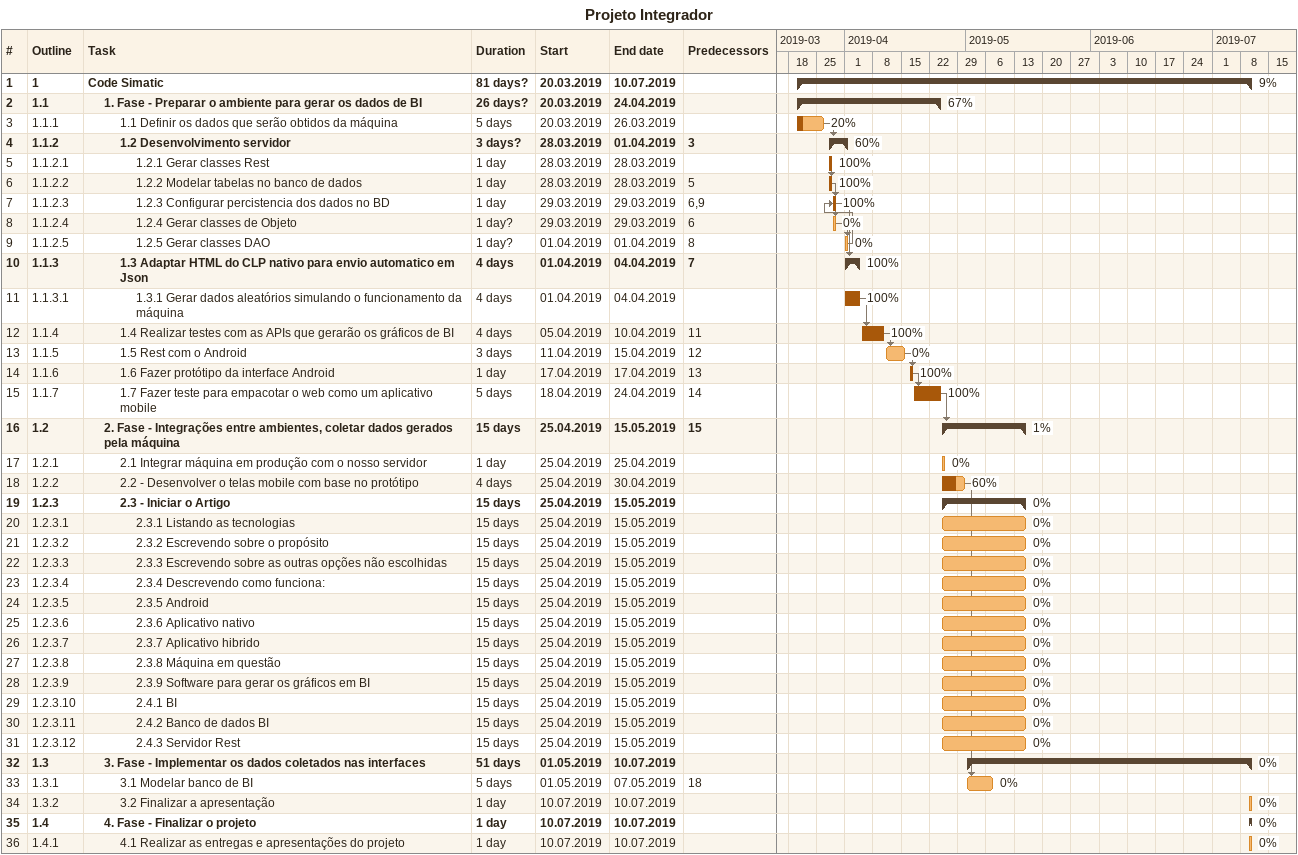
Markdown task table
Projeto Integrador

| ID | WBS | Task | Duration | Start | Finish | Predecessors | % complete |
|---|---|---|---|---|---|---|---|
| 1 | 1 | **Code Simatic** | 81d? | 2019-03-20 | 2019-07-10 |  | 9 |
| 2 | 1.1 | **1. Fase - Preparar o ambiente para gerar os dados de BI** | 26d? | 2019-03-20 | 2019-04-24 |  | 67 |
| 3 | 1.1.1 | 1.1 Definir os dados que serão obtidos da máquina | 5d | 2019-03-20 | 2019-03-26 |  | 20 |
| 4 | 1.1.2 | **1.2 Desenvolvimento servidor** | 3d? | 2019-03-28 | 2019-04-01 | 3 | 60 |
| 5 | 1.1.2.1 | 1.2.1 Gerar classes Rest | 1d | 2019-03-28 | 2019-03-28 |  | 100 |
| 6 | 1.1.2.2 | 1.2.2 Modelar tabelas no banco de dados | 1d | 2019-03-28 | 2019-03-28 | 5 | 100 |
| 7 | 1.1.2.3 | 1.2.3 Configurar percistencia dos dados no BD | 1d | 2019-03-29 | 2019-03-29 | 6, 9 | 100 |
| 8 | 1.1.2.4 | 1.2.4 Gerar classes de Objeto | 1d? | 2019-03-29 | 2019-03-29 | 6 | 0 |
| 9 | 1.1.2.5 | 1.2.5 Gerar classes DAO | 1d? | 2019-04-01 | 2019-04-01 | 8 | 0 |
| 10 | 1.1.3 | **1.3 Adaptar HTML do CLP nativo para envio automatico em Json** | 4d | 2019-04-01 | 2019-04-04 | 7 | 100 |
| 11 | 1.1.3.1 | 1.3.1 Gerar dados aleatórios simulando o funcionamento da máquina | 4d | 2019-04-01 | 2019-04-04 |  | 100 |
| 12 | 1.1.4 | 1.4 Realizar testes com as APIs que gerarão os gráficos de BI | 4d | 2019-04-05 | 2019-04-10 | 11 | 100 |
| 13 | 1.1.5 | 1.5 Rest com o Android | 3d | 2019-04-11 | 2019-04-15 | 12 | 0 |
| 14 | 1.1.6 | 1.6 Fazer protótipo da interface Android | 1d | 2019-04-17 | 2019-04-17 | 13 | 100 |
| 15 | 1.1.7 | 1.7 Fazer teste para empacotar o web como um aplicativo mobile | 5d | 2019-04-18 | 2019-04-24 | 14 | 100 |
| 16 | 1.2 | **2. Fase - Integrações entre ambientes, coletar dados gerados pela máquina** | 15d | 2019-04-25 | 2019-05-15 | 15 | 1 |
| 17 | 1.2.1 | 2.1 Integrar máquina em produção com o nosso servidor | 1d | 2019-04-25 | 2019-04-25 |  | 0 |
| 18 | 1.2.2 | 2.2 - Desenvolver o telas mobile com base no protótipo | 4d | 2019-04-25 | 2019-04-30 |  | 60 |
| 19 | 1.2.3 | **2.3 - Iniciar o Artigo** | 15d | 2019-04-25 | 2019-05-15 |  | 0 |
| 20 | 1.2.3.1 | 2.3.1 Listando as tecnologias | 15d | 2019-04-25 | 2019-05-15 |  | 0 |
| 21 | 1.2.3.2 | 2.3.2 Escrevendo sobre o propósito | 15d | 2019-04-25 | 2019-05-15 |  | 0 |
| 22 | 1.2.3.3 | 2.3.3 Escrevendo sobre as outras opções não escolhidas | 15d | 2019-04-25 | 2019-05-15 |  | 0 |
| 23 | 1.2.3.4 | 2.3.4 Descrevendo como funciona: | 15d | 2019-04-25 | 2019-05-15 |  | 0 |
| 24 | 1.2.3.5 | 2.3.5 Android | 15d | 2019-04-25 | 2019-05-15 |  | 0 |
| 25 | 1.2.3.6 | 2.3.6 Aplicativo nativo | 15d | 2019-04-25 | 2019-05-15 |  | 0 |
| 26 | 1.2.3.7 | 2.3.7 Aplicativo hibrido | 15d | 2019-04-25 | 2019-05-15 |  | 0 |
| 27 | 1.2.3.8 | 2.3.8 Máquina em questão | 15d | 2019-04-25 | 2019-05-15 |  | 0 |
| 28 | 1.2.3.9 | 2.3.9 Software para gerar os gráficos em BI | 15d | 2019-04-25 | 2019-05-15 |  | 0 |
| 29 | 1.2.3.10 | 2.4.1 BI | 15d | 2019-04-25 | 2019-05-15 |  | 0 |
| 30 | 1.2.3.11 | 2.4.2 Banco de dados BI | 15d | 2019-04-25 | 2019-05-15 |  | 0 |
| 31 | 1.2.3.12 | 2.4.3 Servidor Rest | 15d | 2019-04-25 | 2019-05-15 |  | 0 |
| 32 | 1.3 | **3. Fase - Implementar os dados coletados nas interfaces** | 51d | 2019-05-01 | 2019-07-10 |  | 0 |
| 33 | 1.3.1 | 3.1 Modelar banco de BI | 5d | 2019-05-01 | 2019-05-07 | 18 | 0 |
| 34 | 1.3.2 | 3.2 Finalizar a apresentação | 1d | 2019-07-10 | 2019-07-10 |  | 0 |
| 35 | 1.4 | **4. Fase - Finalizar o projeto** | 1d | 2019-07-10 | 2019-07-10 |  | 0 |
| 36 | 1.4.1 | 4.1 Realizar as entregas e apresentações do projeto | 1d | 2019-07-10 | 2019-07-10 |  | 0 |
